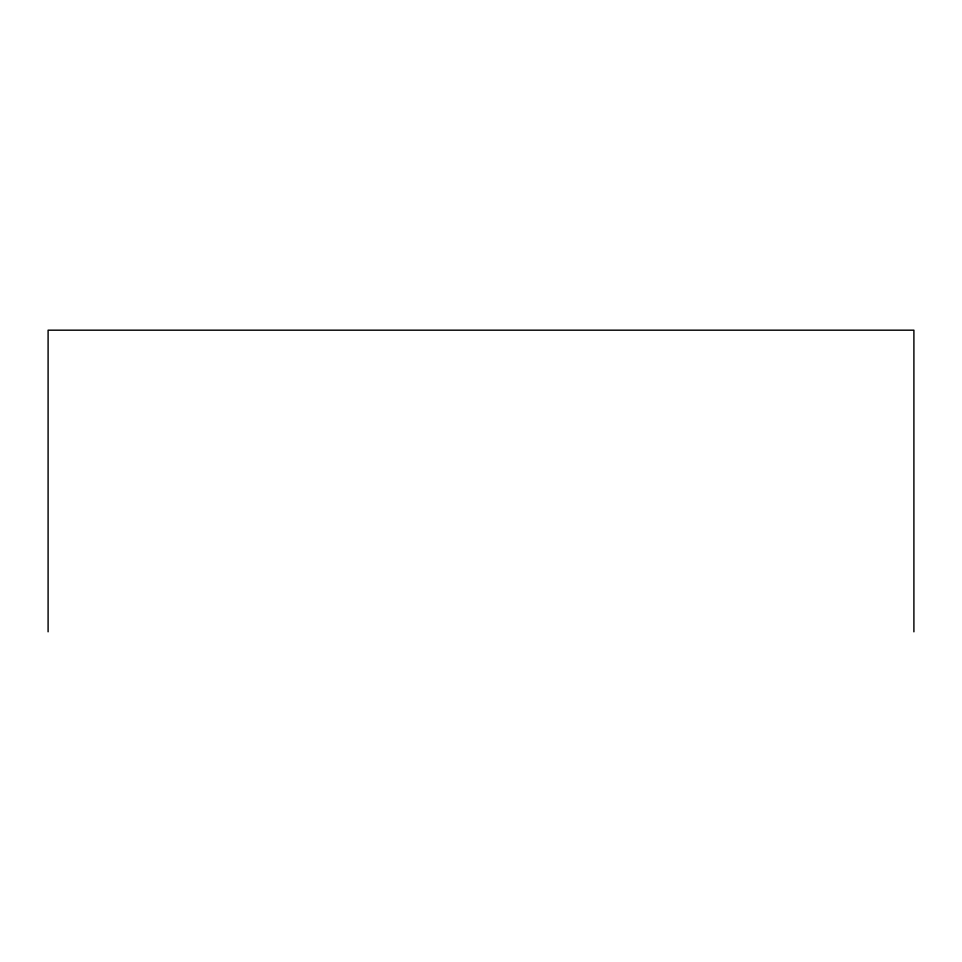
<?xml version="1.0" encoding="UTF-8"?>
<svg xmlns="http://www.w3.org/2000/svg" width="962" height="962" viewBox="0 0 962 962"><rect width="100%" height="100%" fill="white"/><g stroke="black" fill="none" stroke-linecap="round" stroke-linejoin="round"><path stroke-width="1.44" d="M913.9 631.818L913.9 330.182L48.1 330.182L48.1 631.818"/></g></svg>
